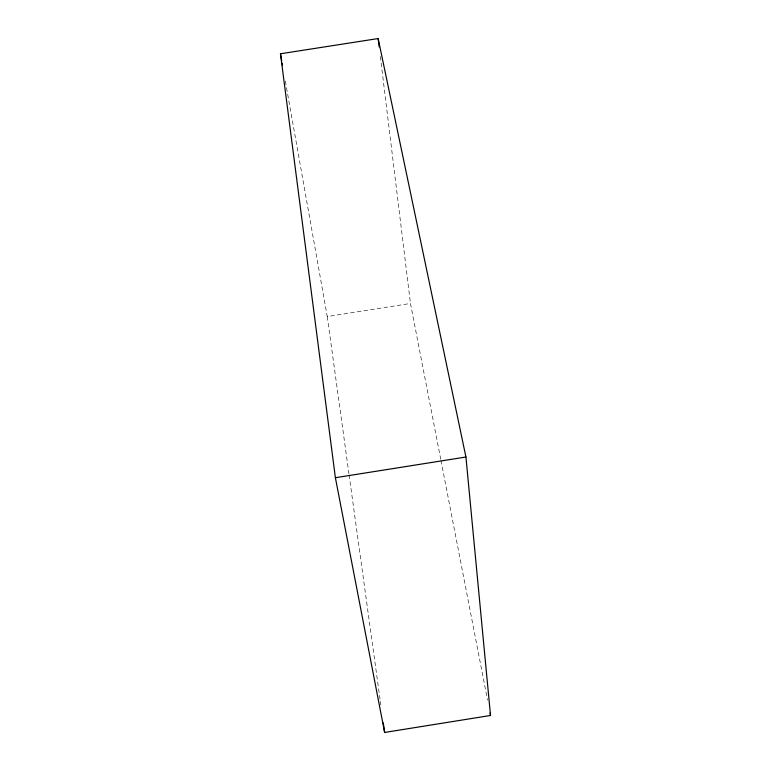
<?xml version="1.0" encoding="UTF-8"?>
<svg xmlns="http://www.w3.org/2000/svg" width="771" height="771" viewBox="0 0 771 771"><rect width="100%" height="100%" fill="white"/><g stroke="black" fill="none" stroke-linecap="round" stroke-linejoin="round"><path stroke-width="0.58" stroke-dasharray="3.85 2.89" d="M285.318 80.994L327.261 316.563L410.461 303.456L440.742 459.294M440.973 460.47L487.551 700.135M327.261 316.563L348.955 473.857M349.118 475.052L380.19 700.27M380.354 701.465L380.845 705.041M380.334 56.447L410.461 303.456"/><path stroke-width="1.16" d="M384.623 732.45L490.529 715.478L465.935 457.02L378.147 38.55L280.471 53.768L335.385 477.721L384.623 732.45L383.312 722.919M335.385 477.721L465.935 457.02M490.077 713.117L490.529 715.478M280.471 53.768L281.733 60.87M282.157 63.241L282.572 65.612M378.147 38.55L379.168 46.906"/></g></svg>
